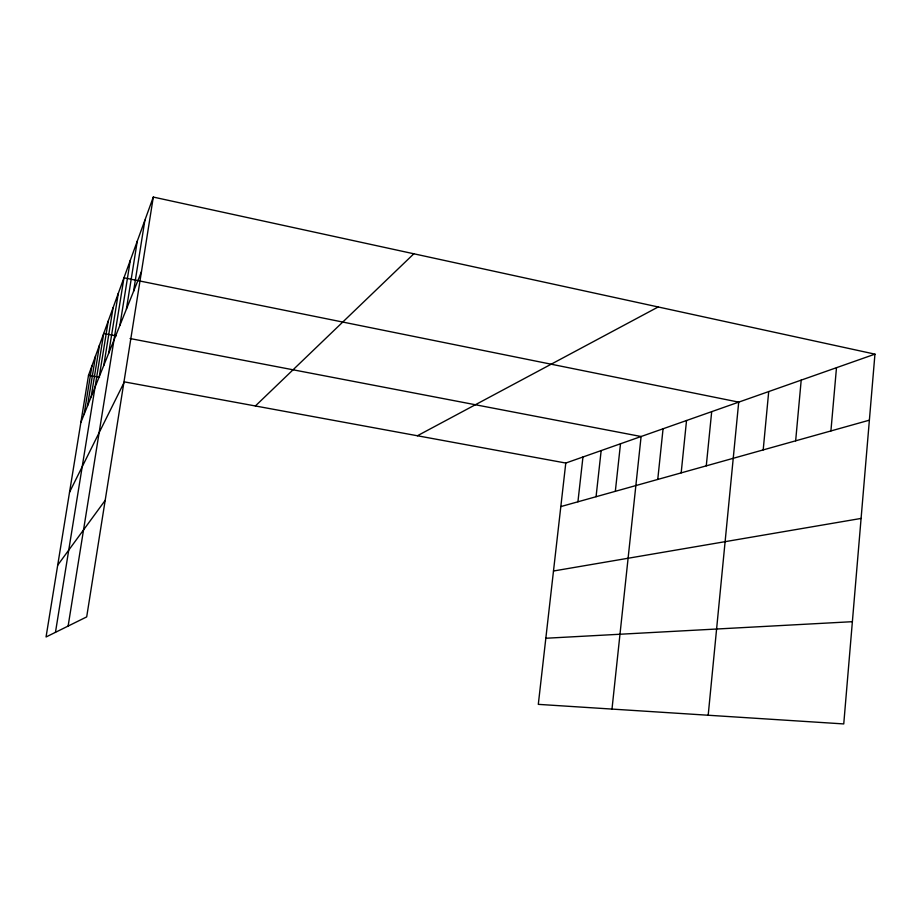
<?xml version="1.0" encoding="UTF-8"?>
<svg xmlns="http://www.w3.org/2000/svg" width="921" height="921" viewBox="0 0 921 921"><rect width="100%" height="100%" fill="white"/><g stroke="black" fill="none" stroke-linecap="round" stroke-linejoin="round"><path stroke-width="1.38" d="M874.95 354.148L843.751 723.929L538.301 704.358L565.782 463.044L874.95 354.148L153.3 197.071L88.52 375.284L46.05 636.987L86.689 616.897L153.3 197.071M830.915 430.947L836.487 367.698M795.652 440.825L801.201 380.12M763.198 449.909L768.713 391.563M708.191 715.237L738.711 402.132L123.955 277.797L68.119 626.073M706.269 465.853L711.691 411.652M681.172 472.876L686.536 420.517M657.755 479.438L663.062 428.783M611.993 709.078L641.097 436.519L130.068 338.537M615.332 491.319L620.501 443.772M596.06 496.707L601.16 450.588M577.928 501.795L582.958 457M133.568 291.335L144.885 220.223M103.785 365.43L113.064 307.775M108.678 353.261L118.291 293.385M119.914 325.286L130.31 260.321M126.419 309.111L137.264 241.21M84.076 414.45L91.95 365.844M87.483 405.954L95.611 355.782M91.144 396.882L99.526 345.018M55.467 632.336L103.716 333.483L116.196 335.877M99.261 376.689L108.218 321.107M80.875 422.417L141.466 271.707M69.535 492.228L123.805 383.032M57.701 565.183L105.178 500.368M255.393 405.965L413.84 253.782M417.386 435.76L658.181 306.969M560.831 506.585L869.378 420.172M553.486 571.008L861.089 518.431M545.831 638.253L852.374 621.687M88.52 375.284L99.526 377.311M124.3 381.87L565.782 463.044"/></g></svg>
